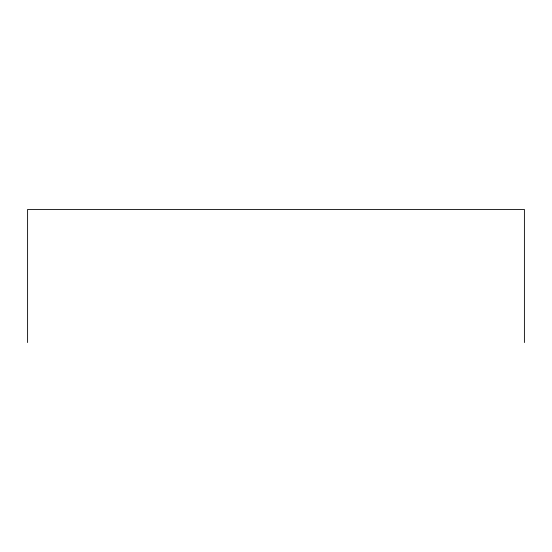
<?xml version="1.0" encoding="UTF-8"?>
<svg xmlns="http://www.w3.org/2000/svg" width="552" height="552" viewBox="0 0 552 552"><rect width="100%" height="100%" fill="white"/><g stroke="black" fill="none" stroke-linecap="round" stroke-linejoin="round"><path stroke-width="0.83" d="M524.4 342.55L524.4 209.45L27.6 209.45L27.6 342.55"/></g></svg>
